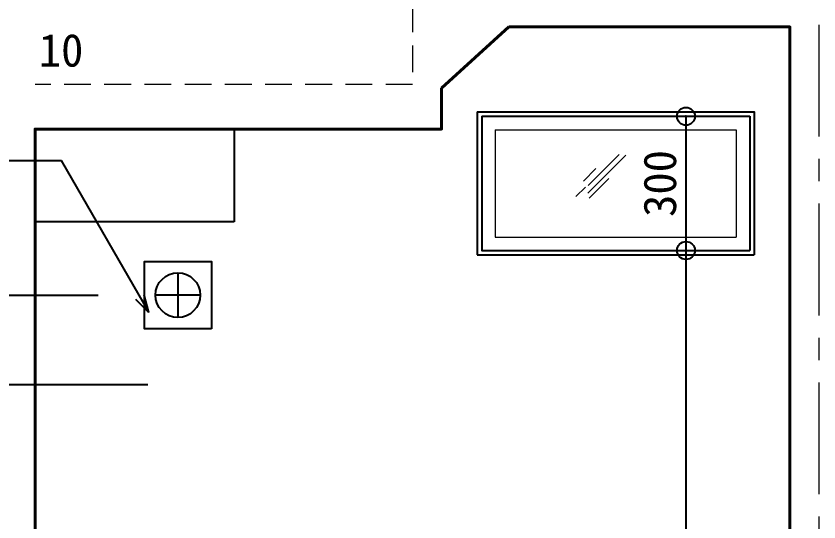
# Model space of a CAD drawing. Units: millimetres at full size. Extents: x -10070 to 9730, y -7239 to 6561.
# Drawn here: x -8497 to -6699, y -4304 to -3172 of the extents above; entities that cross this region are included whole.
import ezdxf
from ezdxf.enums import TextEntityAlignment as Align

# ---------------------------------------------------------------- set-up
doc = ezdxf.new("R2010")
doc.units = ezdxf.units.MM
doc.header["$LTSCALE"] = 50
doc.header["$PDMODE"] = 32
doc.header["$PDSIZE"] = 40
doc.linetypes.add('CHAIN1', pattern=[8, 5, -1, 1, -1])
doc.linetypes.add('DASHED1', pattern=[1.8, 1.2, -0.6])
for name, color, linetype, lineweight in [('B-1_通り芯・通り番号', 1, 'CHAIN1', 18), ('B-2_柱(黄)', 4, 'Continuous', 9), ('B-3_仕上線(黄)', 3, 'Continuous', 40), ('B-4_下地・間柱(水色)', 4, 'DASHED1', 9), ('B-A_文字', 7, 'Continuous', 25), ('B-F_寸法・方位', 7, 'Continuous', 25)]:
    doc.layers.add(name, color=color, linetype=linetype, lineweight=lineweight)
doc.styles.add('ＭＳ ゴシック', font='')
doc.styles.get('ＭＳ ゴシック').set_extended_font_data('MS Gothic')

msp = doc.modelspace()

# ---------------------------------------------------------------- linework, layer by layer
at = {"layer": 'B-1_通り芯・通り番号'}
msp.add_line((-6699.48, -2391.96), (-6699.48, -6146.71), dxfattribs=at)
msp.add_line((-6699.48, -2391.96), (-6699.48, -6146.71), dxfattribs=at)
at = {"layer": 'B-2_柱(黄)', "color": 7, "lineweight": 25}
for p, q in [((-7464.48, -3386.71), (-7464.48, -3706.71)), ((-7454.48, -3396.71), (-6854.48, -3396.71)), ((-6854.48, -3396.71), (-6854.48, -3696.71)), ((-7464.48, -3706.71), (-6844.48, -3706.71))]:
    msp.add_line(p, q, dxfattribs=at)
at = {"layer": 'B-2_柱(黄)'}
for p, q in [((-7424.48, -3426.71), (-6884.48, -3426.71)), ((-7424.48, -3426.71), (-7424.48, -3666.71)), ((-6884.48, -3426.71), (-6884.48, -3666.71)), ((-7131.97, -3483.93), (-7216.96, -3568.91)), ((-7146.49, -3481.78), (-7216.18, -3551.47)), ((-7198.65, -3513.5), (-7226.89, -3541.74)), ((-7170.15, -3536.08), (-7213.98, -3579.91)), ((-7222.3, -3554.9), (-7243.55, -3576.14)), ((-7424.48, -3666.71), (-6884.48, -3666.71))]:
    msp.add_line(p, q, dxfattribs=at)
at = {"layer": 'B-2_柱(黄)', "color": 7, "lineweight": 25}
for points in [[(-7464.48, -3386.71), (-6844.48, -3386.71), (-6844.48, -3706.71)], [(-7454.48, -3396.71), (-7454.48, -3696.71), (-6854.48, -3696.71)]]:
    msp.add_lwpolyline(points, dxfattribs=at)
at = {"layer": 'B-3_仕上線(黄)'}
for q in [(-7544.48, -3333.72), (-6764.48, -3196.71)]:
    msp.add_line((-7394, -3196.71), q, dxfattribs=at)
at = {"layer": 'B-3_仕上線(黄)', "color": 7, "lineweight": 25}
for p, q in [((-8008.76, -3425.28), (-8008.76, -3632.42)), ((-8008.76, -3632.42), (-8454.48, -3632.42))]:
    msp.add_line(p, q, dxfattribs=at)
at = {"layer": 'B-3_仕上線(黄)'}
for points in [[(-7174.35, -3196.71), (-6764.48, -3196.71), (-6764.48, -5396.71)], [(-7544.48, -3333.72), (-7544.48, -3425.28), (-8454.48, -3425.28), (-8454.48, -4346.71)]]:
    msp.add_lwpolyline(points, dxfattribs=at)
at = {"layer": 'B-4_下地・間柱(水色)'}
msp.add_lwpolyline([(-7609.48, -3148.14), (-7609.48, -3325.28), (-8454.48, -3325.28)], dxfattribs=at)
at = {"layer": 'B-A_文字'}
for q in [(-8228.68, -3806.56), (-8210.11, -3796.11)]:
    msp.add_line((-8199.49, -3835.75), q, dxfattribs=at)
msp.add_lwpolyline([(-9114.06, -3495.38), (-8396, -3495.38), (-8199.49, -3835.75)], dxfattribs=at)
at = {"layer": 'B-F_寸法・方位'}
for p, q in [((-6997.21, -3396.71), (-6997.21, -3696.71)), ((-6997.21, -3696.71), (-6997.21, -5396.71)), ((-8134.76, -3746.71), (-8134.76, -3846.71)), ((-9040.46, -3796.71), (-8313.38, -3796.71)), ((-8084.76, -3796.71), (-8184.76, -3796.71)), ((-8750.14, -3996.71), (-8202.31, -3996.71))]:
    msp.add_line(p, q, dxfattribs=at)
msp.add_lwpolyline([(-8059.76, -3871.71), (-8209.76, -3871.71), (-8209.76, -3721.71), (-8059.76, -3721.71)], close=True, dxfattribs=at)
msp.add_circle((-8134.76, -3796.71), 50, dxfattribs=at)
for p in [(-6997.21, -3396.71), (-6997.21, -3696.71)]:
    msp.add_point(p, dxfattribs=at)

# ---------------------------------------------------------------- texts
at = {"layer": 'B-A_文字', "style": 'ＭＳ ゴシック'}
msp.add_text('10', height=73.31, dxfattribs=at).set_placement((-8446.07, -3307.48), align=Align.BOTTOM_LEFT)
at = {"layer": 'B-F_寸法・方位', "style": 'ＭＳ ゴシック'}
msp.add_text('300', height=73.31, rotation=90, dxfattribs=at).set_placement((-6997.21, -3621.71), align=Align.BOTTOM_LEFT)

doc.saveas('drawing.dxf')
